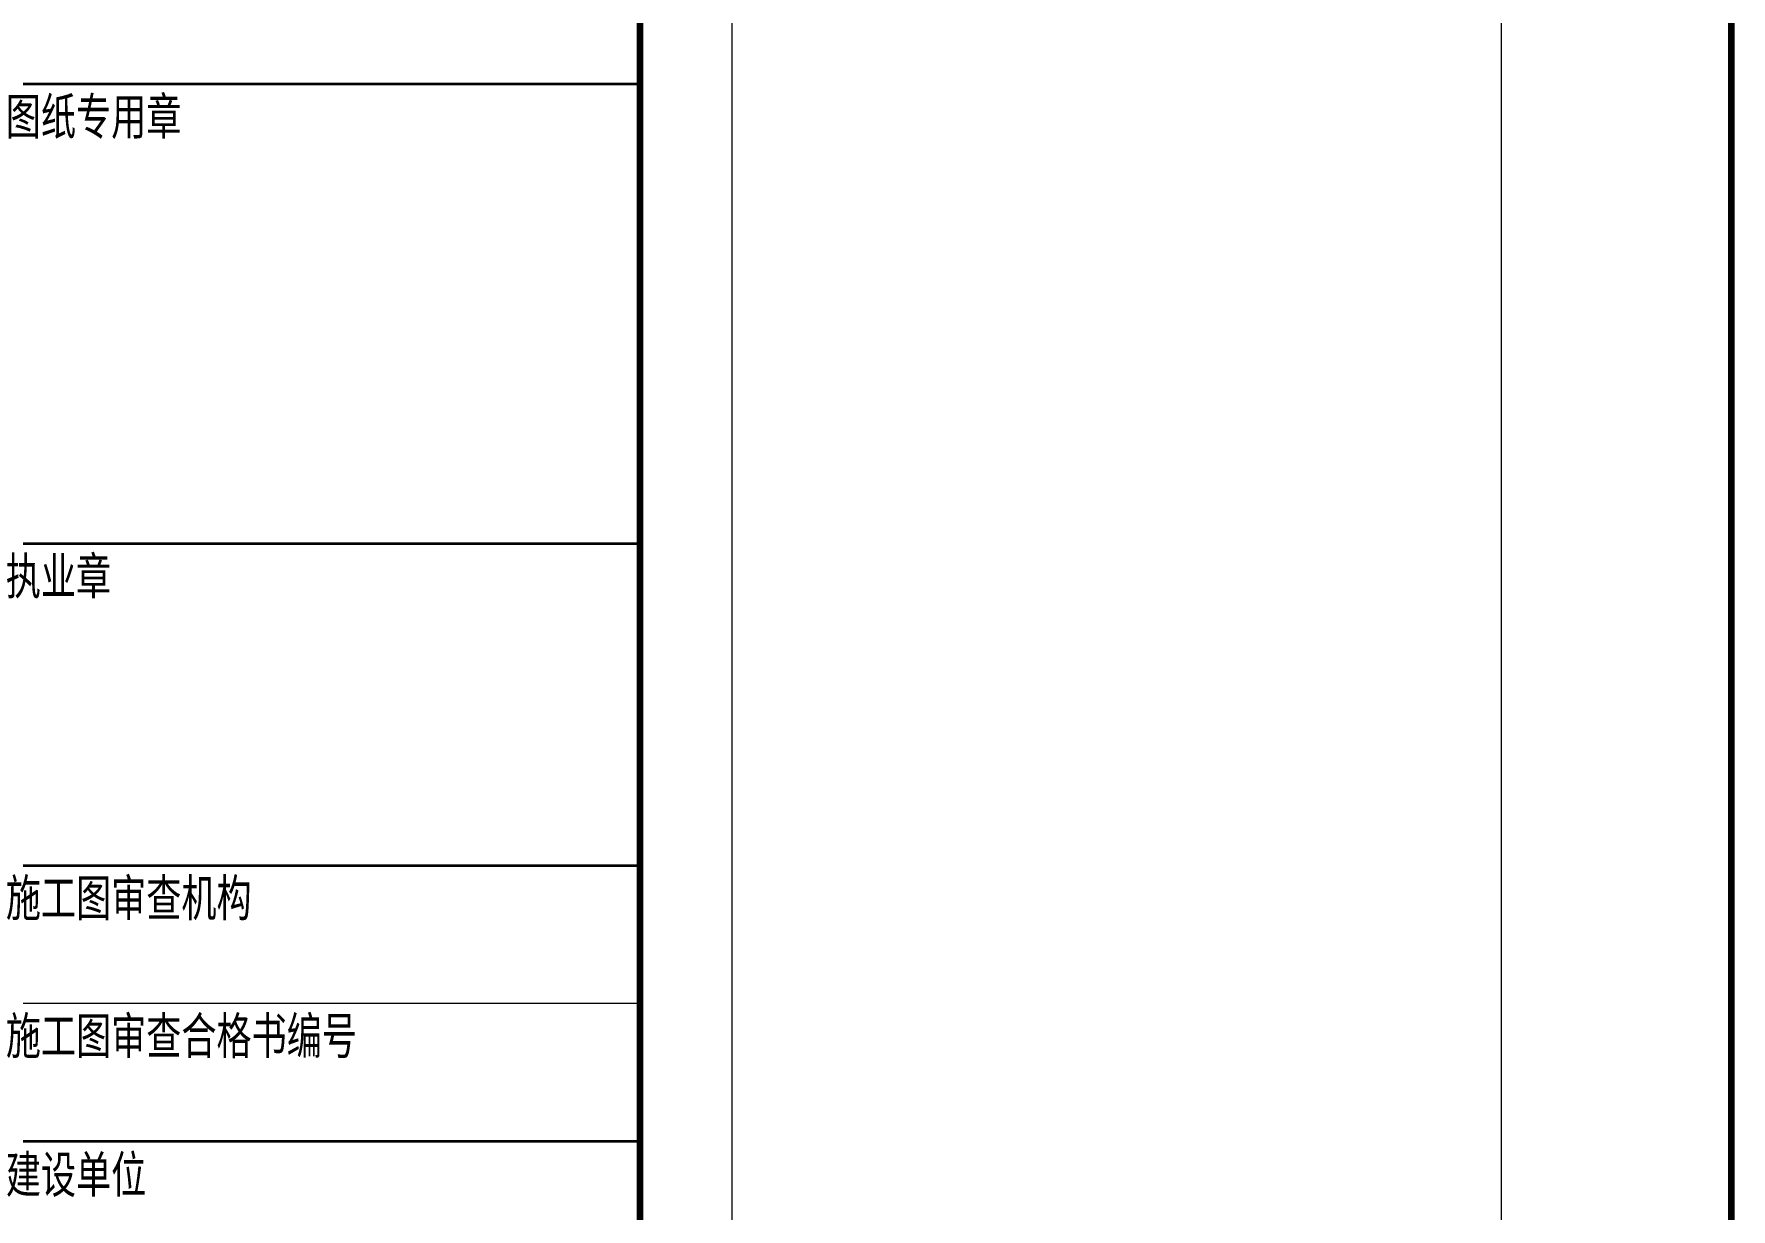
# Model space of a CAD drawing. Extents: x 3968514 to 5230306, y -516551 to -228246.
# Drawn here: x 4929560 to 4948021, y -473014 to -460232 of the extents above; entities that cross this region are included whole.
import ezdxf

# ---------------------------------------------------------------- set-up
doc = ezdxf.new("R2010")
doc.units = 0
doc.header["$LTSCALE"] = 1000
doc.header["$MEASUREMENT"] = 0
doc.layers.add('FRAME', color=3, linetype='Continuous', lineweight=18)
doc.styles.add('FRAME', font='simhei.ttf', dxfattribs={"width": 0.7})

# ---------------------------------------------------------------- blocks, each defined once
blk = doc.blocks.new('A$C0B803521')
at = {"layer": 'FRAME', "lineweight": 18}
for p, q in [((-100043, 93652), (-100043, 34252)), ((-15943, 34252), (-15943, 93652)), ((-16943, 55852), (-23943, 55852))]:
    blk.add_line(p, q, dxfattribs=at)
at = {"layer": 'FRAME', "lineweight": 140}
for p, q in [((-97543, 92652), (-97543, 35252)), ((-16943, 35252), (-16943, 92652))]:
    blk.add_line(p, q, dxfattribs=at)
at = {"layer": 'FRAME', "lineweight": 35}
for p, q in [((-16943, 65852), (-23943, 65852)), ((-16943, 60852), (-23943, 60852)), ((-16943, 57352), (-23943, 57352)), ((-16943, 54352), (-23943, 54352))]:
    blk.add_line(p, q, dxfattribs=at)
at = {"layer": 'FRAME', "char_height": 400, "attachment_point": 1, "style": 'FRAME'}
for s, insert, width in [('图纸专用章', (-23843, 65702), 2928.14), ('执业章', (-23843, 60702), 3554.58), ('施工图审查机构', (-23843, 57202), 5412.54), ('施工图审查合格书编号', (-23843, 55702), 6008.14), ('建设单位', (-23843, 54193), 2375.25)]:
    blk.add_mtext(s, dxfattribs=dict(at, insert=insert, width=width))

msp = doc.modelspace()

# ---------------------------------------------------------------- block references
for p in [(4953097.22863, -526631.20711), (5045563.84944, -526631.20711)]:
    msp.add_blockref('A$C0B803521', p)

doc.saveas('drawing.dxf')
